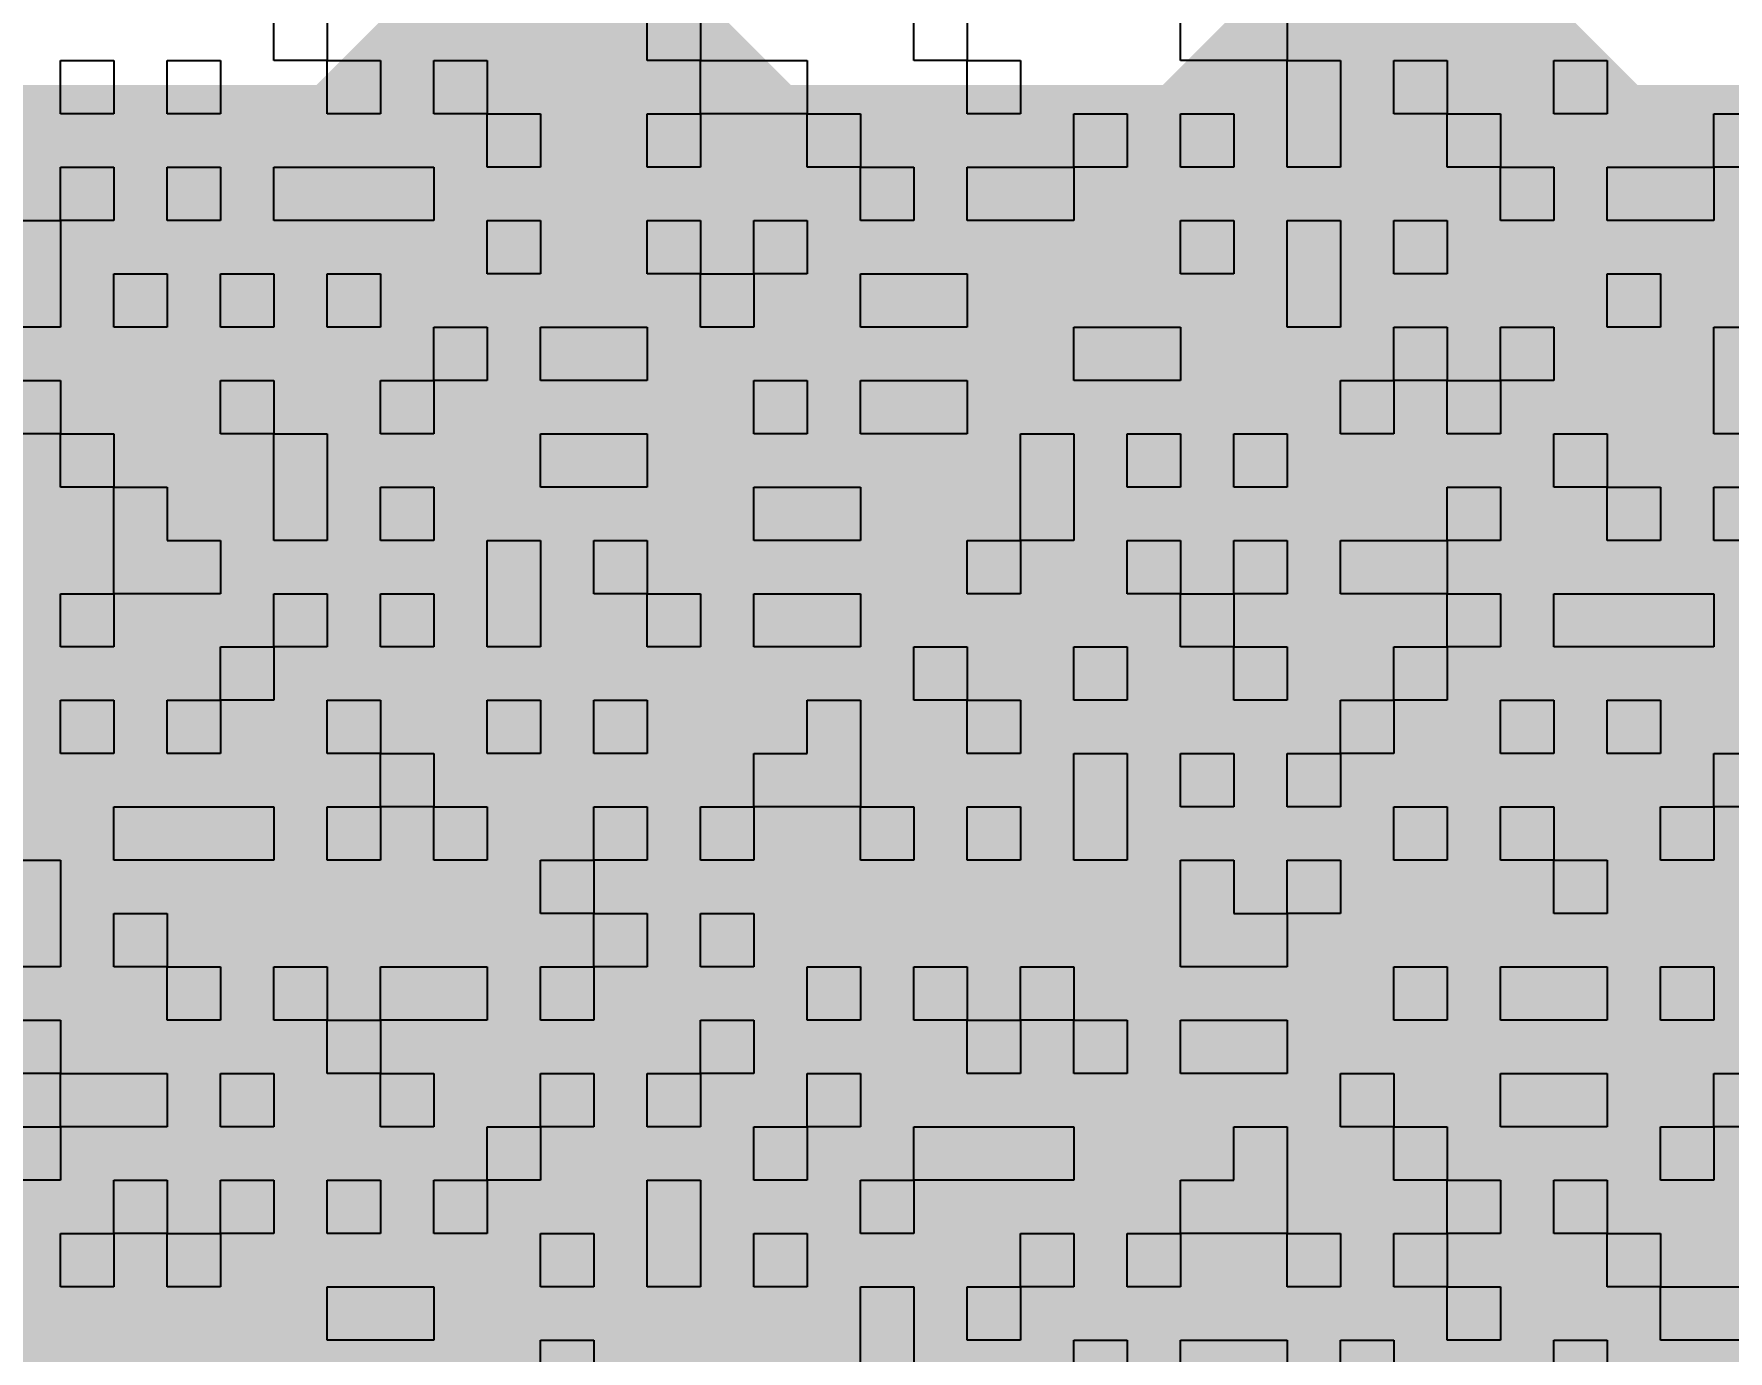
# Model space of a CAD drawing. Header units: millimetres. Extents: x 3.07 to 5.81, y 1.29 to 3.84.
# Drawn here: x 4.8334 to 4.89, y 2.9394 to 2.9834 of the extents above; entities that cross this region are included whole.
import ezdxf

# ---------------------------------------------------------------- set-up
doc = ezdxf.new("R2010")
doc.units = ezdxf.units.MM
doc.header["$MEASUREMENT"] = 0
for name, color, linetype in [('BottomLayer', 5, 'Continuous'), ('BottomOverlay', 54, 'Continuous'), ('TopLayer', 1, 'Continuous'), ('TopOverlay', 2, 'Continuous'), ('TopPaste', 8, 'Continuous'), ('TopSolder', 216, 'Continuous')]:
    doc.layers.add(name, color=color, linetype=linetype)

# ---------------------------------------------------------------- blocks, each defined once
blk = doc.blocks.new('ESP32_WROOM_32__16MB__16')
at = {"layer": 'TopLayer'}
blk.add_hatch(color=1, dxfattribs=at).paths.add_polyline_path([(-0.374016, -0.187598), (-0.295276, -0.187598), (-0.295276, -0.223031), (-0.374016, -0.223031)])
at = {"layer": 'TopPaste'}
blk.add_hatch(color=8, dxfattribs=at).paths.add_polyline_path([(-0.374016, -0.187598), (-0.295276, -0.187598), (-0.295276, -0.223031), (-0.374016, -0.223031)])
at = {"layer": 'TopSolder'}
blk.add_hatch(color=216, dxfattribs=at).paths.add_polyline_path([(-0.378016, -0.183598), (-0.291276, -0.183598), (-0.291276, -0.227031), (-0.378016, -0.227031)])

msp = doc.modelspace()

# ---------------------------------------------------------------- hatches: boundary and pattern name
at = {"layer": 'BottomLayer'}
for points in [[(4.732828, 2.86041), (4.727172, 2.866066), (5.059934, 3.198828), (5.06559, 3.193172)], [(4.732828, 2.803841), (4.727172, 2.809498), (5.116502, 3.198828), (5.122159, 3.193172)], [(4.732828, 2.832125), (4.727172, 2.837782), (5.088218, 3.198828), (5.093875, 3.193172)], [(4.732828, 2.775557), (4.727172, 2.781214), (5.144786, 3.198828), (5.150443, 3.193172)], [(4.727172, 3.1302), (4.732828, 3.135857), (5.174669, 2.694016), (5.169012, 2.688359)], [(4.727172, 3.101915), (4.732828, 3.107572), (5.146591, 2.69381), (5.140934, 2.688153)], [(4.727172, 3.073631), (4.732828, 3.079288), (5.132934, 2.679183), (5.127277, 2.673526)], [(4.727172, 3.045347), (4.732828, 3.051004), (5.142004, 2.641828), (5.136347, 2.636172)]]:
    msp.add_hatch(color=5, dxfattribs=at).paths.add_polyline_path(points)

# ---------------------------------------------------------------- linework, layer by layer
at = {"layer": 'BottomOverlay'}
for p, q in [((4.841406, 2.982539), (4.841406, 2.98432)), ((4.843187, 2.98432), (4.843187, 2.982539)), ((4.853878, 2.982539), (4.853878, 2.98432)), ((4.855659, 2.98432), (4.855659, 2.982539)), ((4.862786, 2.982539), (4.862786, 2.98432)), ((4.864568, 2.98432), (4.864568, 2.982539)), ((4.871695, 2.982539), (4.871695, 2.98432)), ((4.875259, 2.98432), (4.875259, 2.982539)), ((4.834279, 2.980757), (4.834279, 2.982539)), ((4.834279, 2.982539), (4.83606, 2.982539)), ((4.83606, 2.982539), (4.83606, 2.980757)), ((4.837842, 2.980757), (4.837842, 2.982539)), ((4.837842, 2.982539), (4.839624, 2.982539)), ((4.839624, 2.982539), (4.839624, 2.980757)), ((4.843187, 2.982539), (4.841406, 2.982539)), ((4.843187, 2.980757), (4.843187, 2.982539)), ((4.843187, 2.982539), (4.844969, 2.982539)), ((4.844969, 2.982539), (4.844969, 2.980757)), ((4.846751, 2.980757), (4.846751, 2.982539)), ((4.846751, 2.982539), (4.848533, 2.982539)), ((4.848533, 2.982539), (4.848533, 2.980757)), ((4.855659, 2.982539), (4.853878, 2.982539)), ((4.855659, 2.980757), (4.855659, 2.982539)), ((4.855659, 2.982539), (4.859223, 2.982539)), ((4.859223, 2.982539), (4.859223, 2.980757)), ((4.864568, 2.982539), (4.862786, 2.982539)), ((4.864568, 2.980757), (4.864568, 2.982539)), ((4.864568, 2.982539), (4.86635, 2.982539)), ((4.86635, 2.982539), (4.86635, 2.980757)), ((4.875259, 2.982539), (4.871695, 2.982539)), ((4.875259, 2.980757), (4.875259, 2.982539)), ((4.875259, 2.982539), (4.87704, 2.982539)), ((4.87704, 2.982539), (4.87704, 2.980757)), ((4.878822, 2.980757), (4.878822, 2.982539)), ((4.878822, 2.982539), (4.880604, 2.982539)), ((4.880604, 2.982539), (4.880604, 2.980757)), ((4.884167, 2.980757), (4.884167, 2.982539)), ((4.884167, 2.982539), (4.885949, 2.982539)), ((4.885949, 2.982539), (4.885949, 2.980757)), ((4.83606, 2.980757), (4.834279, 2.980757)), ((4.839624, 2.980757), (4.837842, 2.980757)), ((4.844969, 2.980757), (4.843187, 2.980757)), ((4.848533, 2.980757), (4.846751, 2.980757)), ((4.848533, 2.978975), (4.848533, 2.980757)), ((4.848533, 2.980757), (4.850314, 2.980757)), ((4.850314, 2.980757), (4.850314, 2.978975)), ((4.853878, 2.978975), (4.853878, 2.980757)), ((4.853878, 2.980757), (4.855659, 2.980757)), ((4.859223, 2.980757), (4.855659, 2.980757)), ((4.855659, 2.980757), (4.855659, 2.978975)), ((4.859223, 2.978975), (4.859223, 2.980757)), ((4.859223, 2.980757), (4.861005, 2.980757)), ((4.861005, 2.980757), (4.861005, 2.978975)), ((4.86635, 2.980757), (4.864568, 2.980757)), ((4.868132, 2.978975), (4.868132, 2.980757)), ((4.868132, 2.980757), (4.869913, 2.980757)), ((4.869913, 2.980757), (4.869913, 2.978975)), ((4.871695, 2.978975), (4.871695, 2.980757)), ((4.871695, 2.980757), (4.873477, 2.980757)), ((4.873477, 2.980757), (4.873477, 2.978975)), ((4.875259, 2.978975), (4.875259, 2.980757)), ((4.87704, 2.980757), (4.87704, 2.978975)), ((4.880604, 2.980757), (4.878822, 2.980757)), ((4.880604, 2.978975), (4.880604, 2.980757)), ((4.880604, 2.980757), (4.882385, 2.980757)), ((4.882385, 2.980757), (4.882385, 2.978975)), ((4.885949, 2.980757), (4.884167, 2.980757)), ((4.889512, 2.978975), (4.889512, 2.980757)), ((4.889512, 2.980757), (4.891294, 2.980757)), ((4.834279, 2.977193), (4.834279, 2.978975)), ((4.834279, 2.978975), (4.83606, 2.978975)), ((4.83606, 2.978975), (4.83606, 2.977193)), ((4.837842, 2.977193), (4.837842, 2.978975)), ((4.837842, 2.978975), (4.839624, 2.978975)), ((4.839624, 2.978975), (4.839624, 2.977193)), ((4.841406, 2.977193), (4.841406, 2.978975)), ((4.841406, 2.978975), (4.846751, 2.978975)), ((4.846751, 2.978975), (4.846751, 2.977193)), ((4.850314, 2.978975), (4.848533, 2.978975)), ((4.855659, 2.978975), (4.853878, 2.978975)), ((4.861005, 2.978975), (4.859223, 2.978975)), ((4.861005, 2.977193), (4.861005, 2.978975)), ((4.861005, 2.978975), (4.862786, 2.978975)), ((4.862786, 2.978975), (4.862786, 2.977193)), ((4.864568, 2.977193), (4.864568, 2.978975)), ((4.864568, 2.978975), (4.868132, 2.978975)), ((4.869913, 2.978975), (4.868132, 2.978975)), ((4.868132, 2.978975), (4.868132, 2.977193)), ((4.873477, 2.978975), (4.871695, 2.978975)), ((4.87704, 2.978975), (4.875259, 2.978975)), ((4.882385, 2.978975), (4.880604, 2.978975)), ((4.882385, 2.977193), (4.882385, 2.978975)), ((4.882385, 2.978975), (4.884167, 2.978975)), ((4.884167, 2.978975), (4.884167, 2.977193)), ((4.885949, 2.977193), (4.885949, 2.978975)), ((4.885949, 2.978975), (4.889512, 2.978975)), ((4.891294, 2.978975), (4.889512, 2.978975)), ((4.889512, 2.978975), (4.889512, 2.977193)), ((4.832497, 2.977193), (4.834279, 2.977193)), ((4.83606, 2.977193), (4.834279, 2.977193)), ((4.834279, 2.977193), (4.834279, 2.975412)), ((4.839624, 2.977193), (4.837842, 2.977193)), ((4.846751, 2.977193), (4.841406, 2.977193)), ((4.848533, 2.975412), (4.848533, 2.977193)), ((4.848533, 2.977193), (4.850314, 2.977193)), ((4.850314, 2.977193), (4.850314, 2.975412)), ((4.853878, 2.975412), (4.853878, 2.977193)), ((4.853878, 2.977193), (4.855659, 2.977193)), ((4.855659, 2.977193), (4.855659, 2.975412)), ((4.857441, 2.975412), (4.857441, 2.977193)), ((4.857441, 2.977193), (4.859223, 2.977193)), ((4.859223, 2.977193), (4.859223, 2.975412)), ((4.862786, 2.977193), (4.861005, 2.977193)), ((4.868132, 2.977193), (4.864568, 2.977193)), ((4.871695, 2.975412), (4.871695, 2.977193)), ((4.871695, 2.977193), (4.873477, 2.977193)), ((4.873477, 2.977193), (4.873477, 2.975412)), ((4.875259, 2.975412), (4.875259, 2.977193)), ((4.875259, 2.977193), (4.87704, 2.977193)), ((4.87704, 2.977193), (4.87704, 2.975412)), ((4.878822, 2.975412), (4.878822, 2.977193)), ((4.878822, 2.977193), (4.880604, 2.977193)), ((4.880604, 2.977193), (4.880604, 2.975412)), ((4.884167, 2.977193), (4.882385, 2.977193)), ((4.889512, 2.977193), (4.885949, 2.977193)), ((4.834279, 2.975412), (4.834279, 2.97363)), ((4.83606, 2.97363), (4.83606, 2.975412)), ((4.83606, 2.975412), (4.837842, 2.975412)), ((4.837842, 2.975412), (4.837842, 2.97363)), ((4.839624, 2.97363), (4.839624, 2.975412)), ((4.839624, 2.975412), (4.841406, 2.975412)), ((4.841406, 2.975412), (4.841406, 2.97363)), ((4.843187, 2.97363), (4.843187, 2.975412)), ((4.843187, 2.975412), (4.844969, 2.975412)), ((4.844969, 2.975412), (4.844969, 2.97363)), ((4.850314, 2.975412), (4.848533, 2.975412)), ((4.855659, 2.975412), (4.853878, 2.975412)), ((4.855659, 2.97363), (4.855659, 2.975412)), ((4.855659, 2.975412), (4.857441, 2.975412)), ((4.859223, 2.975412), (4.857441, 2.975412)), ((4.857441, 2.975412), (4.857441, 2.97363)), ((4.861005, 2.97363), (4.861005, 2.975412)), ((4.861005, 2.975412), (4.864568, 2.975412)), ((4.864568, 2.975412), (4.864568, 2.97363)), ((4.873477, 2.975412), (4.871695, 2.975412)), ((4.875259, 2.97363), (4.875259, 2.975412)), ((4.87704, 2.975412), (4.87704, 2.97363)), ((4.880604, 2.975412), (4.878822, 2.975412)), ((4.885949, 2.97363), (4.885949, 2.975412)), ((4.885949, 2.975412), (4.887731, 2.975412)), ((4.887731, 2.975412), (4.887731, 2.97363)), ((4.834279, 2.97363), (4.832497, 2.97363)), ((4.837842, 2.97363), (4.83606, 2.97363)), ((4.841406, 2.97363), (4.839624, 2.97363)), ((4.844969, 2.97363), (4.843187, 2.97363)), ((4.846751, 2.971848), (4.846751, 2.97363)), ((4.846751, 2.97363), (4.848533, 2.97363)), ((4.848533, 2.97363), (4.848533, 2.971848)), ((4.850314, 2.971848), (4.850314, 2.97363)), ((4.850314, 2.97363), (4.853878, 2.97363)), ((4.853878, 2.97363), (4.853878, 2.971848)), ((4.857441, 2.97363), (4.855659, 2.97363)), ((4.864568, 2.97363), (4.861005, 2.97363)), ((4.868132, 2.971848), (4.868132, 2.97363)), ((4.868132, 2.97363), (4.871695, 2.97363)), ((4.871695, 2.97363), (4.871695, 2.971848)), ((4.87704, 2.97363), (4.875259, 2.97363)), ((4.878822, 2.971848), (4.878822, 2.97363)), ((4.878822, 2.97363), (4.880604, 2.97363)), ((4.880604, 2.97363), (4.880604, 2.971848)), ((4.882385, 2.971848), (4.882385, 2.97363)), ((4.882385, 2.97363), (4.884167, 2.97363)), ((4.884167, 2.97363), (4.884167, 2.971848)), ((4.887731, 2.97363), (4.885949, 2.97363)), ((4.889512, 2.971848), (4.889512, 2.97363)), ((4.889512, 2.97363), (4.891294, 2.97363)), ((4.832497, 2.971848), (4.834279, 2.971848)), ((4.834279, 2.971848), (4.834279, 2.970067)), ((4.839624, 2.970067), (4.839624, 2.971848)), ((4.839624, 2.971848), (4.841406, 2.971848)), ((4.841406, 2.971848), (4.841406, 2.970067)), ((4.844969, 2.970067), (4.844969, 2.971848)), ((4.844969, 2.971848), (4.846751, 2.971848)), ((4.848533, 2.971848), (4.846751, 2.971848)), ((4.846751, 2.971848), (4.846751, 2.970067)), ((4.853878, 2.971848), (4.850314, 2.971848)), ((4.857441, 2.970067), (4.857441, 2.971848)), ((4.857441, 2.971848), (4.859223, 2.971848)), ((4.859223, 2.971848), (4.859223, 2.970067)), ((4.861005, 2.970067), (4.861005, 2.971848)), ((4.861005, 2.971848), (4.864568, 2.971848)), ((4.864568, 2.971848), (4.864568, 2.970067)), ((4.871695, 2.971848), (4.868132, 2.971848)), ((4.87704, 2.970067), (4.87704, 2.971848)), ((4.87704, 2.971848), (4.878822, 2.971848)), ((4.880604, 2.971848), (4.878822, 2.971848)), ((4.878822, 2.971848), (4.878822, 2.970067)), ((4.880604, 2.970067), (4.880604, 2.971848)), ((4.880604, 2.971848), (4.882385, 2.971848)), ((4.884167, 2.971848), (4.882385, 2.971848)), ((4.882385, 2.971848), (4.882385, 2.970067)), ((4.889512, 2.970067), (4.889512, 2.971848)), ((4.834279, 2.970067), (4.832497, 2.970067)), ((4.834279, 2.968285), (4.834279, 2.970067)), ((4.834279, 2.970067), (4.83606, 2.970067)), ((4.83606, 2.970067), (4.83606, 2.968285)), ((4.841406, 2.970067), (4.839624, 2.970067)), ((4.841406, 2.968285), (4.841406, 2.970067)), ((4.841406, 2.970067), (4.843187, 2.970067)), ((4.843187, 2.970067), (4.843187, 2.968285)), ((4.846751, 2.970067), (4.844969, 2.970067)), ((4.850314, 2.968285), (4.850314, 2.970067)), ((4.850314, 2.970067), (4.853878, 2.970067)), ((4.853878, 2.970067), (4.853878, 2.968285)), ((4.859223, 2.970067), (4.857441, 2.970067)), ((4.864568, 2.970067), (4.861005, 2.970067)), ((4.86635, 2.968285), (4.86635, 2.970067)), ((4.86635, 2.970067), (4.868132, 2.970067)), ((4.868132, 2.970067), (4.868132, 2.968285)), ((4.869913, 2.968285), (4.869913, 2.970067)), ((4.869913, 2.970067), (4.871695, 2.970067)), ((4.871695, 2.970067), (4.871695, 2.968285)), ((4.873477, 2.968285), (4.873477, 2.970067)), ((4.873477, 2.970067), (4.875259, 2.970067)), ((4.875259, 2.970067), (4.875259, 2.968285)), ((4.878822, 2.970067), (4.87704, 2.970067)), ((4.882385, 2.970067), (4.880604, 2.970067)), ((4.884167, 2.968285), (4.884167, 2.970067)), ((4.884167, 2.970067), (4.885949, 2.970067)), ((4.885949, 2.970067), (4.885949, 2.968285)), ((4.891294, 2.970067), (4.889512, 2.970067)), ((4.83606, 2.968285), (4.834279, 2.968285)), ((4.83606, 2.966503), (4.83606, 2.968285)), ((4.83606, 2.968285), (4.837842, 2.968285)), ((4.837842, 2.968285), (4.837842, 2.966503)), ((4.841406, 2.966503), (4.841406, 2.968285)), ((4.843187, 2.968285), (4.843187, 2.966503)), ((4.844969, 2.966503), (4.844969, 2.968285)), ((4.844969, 2.968285), (4.846751, 2.968285)), ((4.846751, 2.968285), (4.846751, 2.966503)), ((4.853878, 2.968285), (4.850314, 2.968285)), ((4.857441, 2.966503), (4.857441, 2.968285)), ((4.857441, 2.968285), (4.861005, 2.968285)), ((4.861005, 2.968285), (4.861005, 2.966503)), ((4.86635, 2.966503), (4.86635, 2.968285)), ((4.868132, 2.968285), (4.868132, 2.966503)), ((4.871695, 2.968285), (4.869913, 2.968285)), ((4.875259, 2.968285), (4.873477, 2.968285)), ((4.880604, 2.966503), (4.880604, 2.968285)), ((4.880604, 2.968285), (4.882385, 2.968285)), ((4.882385, 2.968285), (4.882385, 2.966503)), ((4.885949, 2.968285), (4.884167, 2.968285)), ((4.885949, 2.966503), (4.885949, 2.968285)), ((4.885949, 2.968285), (4.887731, 2.968285)), ((4.887731, 2.968285), (4.887731, 2.966503)), ((4.889512, 2.966503), (4.889512, 2.968285)), ((4.889512, 2.968285), (4.891294, 2.968285)), ((4.83606, 2.964721), (4.83606, 2.966503)), ((4.837842, 2.966503), (4.839624, 2.966503)), ((4.839624, 2.966503), (4.839624, 2.964721)), ((4.843187, 2.966503), (4.841406, 2.966503)), ((4.846751, 2.966503), (4.844969, 2.966503)), ((4.848533, 2.964721), (4.848533, 2.966503)), ((4.848533, 2.966503), (4.850314, 2.966503)), ((4.850314, 2.966503), (4.850314, 2.964721)), ((4.852096, 2.964721), (4.852096, 2.966503)), ((4.852096, 2.966503), (4.853878, 2.966503)), ((4.853878, 2.966503), (4.853878, 2.964721)), ((4.861005, 2.966503), (4.857441, 2.966503)), ((4.864568, 2.964721), (4.864568, 2.966503)), ((4.864568, 2.966503), (4.86635, 2.966503)), ((4.868132, 2.966503), (4.86635, 2.966503)), ((4.86635, 2.966503), (4.86635, 2.964721)), ((4.869913, 2.964721), (4.869913, 2.966503)), ((4.869913, 2.966503), (4.871695, 2.966503)), ((4.871695, 2.966503), (4.871695, 2.964721)), ((4.873477, 2.964721), (4.873477, 2.966503)), ((4.873477, 2.966503), (4.875259, 2.966503)), ((4.875259, 2.966503), (4.875259, 2.964721)), ((4.87704, 2.964721), (4.87704, 2.966503)), ((4.87704, 2.966503), (4.880604, 2.966503)), ((4.882385, 2.966503), (4.880604, 2.966503)), ((4.880604, 2.966503), (4.880604, 2.964721)), ((4.887731, 2.966503), (4.885949, 2.966503)), ((4.891294, 2.966503), (4.889512, 2.966503)), ((4.834279, 2.96294), (4.834279, 2.964721)), ((4.834279, 2.964721), (4.83606, 2.964721)), ((4.839624, 2.964721), (4.83606, 2.964721)), ((4.83606, 2.964721), (4.83606, 2.96294)), ((4.841406, 2.96294), (4.841406, 2.964721)), ((4.841406, 2.964721), (4.843187, 2.964721)), ((4.843187, 2.964721), (4.843187, 2.96294)), ((4.844969, 2.96294), (4.844969, 2.964721)), ((4.844969, 2.964721), (4.846751, 2.964721)), ((4.846751, 2.964721), (4.846751, 2.96294)), ((4.848533, 2.96294), (4.848533, 2.964721)), ((4.850314, 2.964721), (4.850314, 2.96294)), ((4.853878, 2.964721), (4.852096, 2.964721)), ((4.853878, 2.96294), (4.853878, 2.964721)), ((4.853878, 2.964721), (4.855659, 2.964721)), ((4.855659, 2.964721), (4.855659, 2.96294)), ((4.857441, 2.96294), (4.857441, 2.964721)), ((4.857441, 2.964721), (4.861005, 2.964721)), ((4.861005, 2.964721), (4.861005, 2.96294)), ((4.86635, 2.964721), (4.864568, 2.964721)), ((4.871695, 2.964721), (4.869913, 2.964721)), ((4.871695, 2.96294), (4.871695, 2.964721)), ((4.871695, 2.964721), (4.873477, 2.964721)), ((4.875259, 2.964721), (4.873477, 2.964721)), ((4.873477, 2.964721), (4.873477, 2.96294)), ((4.880604, 2.964721), (4.87704, 2.964721)), ((4.880604, 2.96294), (4.880604, 2.964721)), ((4.880604, 2.964721), (4.882385, 2.964721)), ((4.882385, 2.964721), (4.882385, 2.96294)), ((4.884167, 2.96294), (4.884167, 2.964721)), ((4.884167, 2.964721), (4.889512, 2.964721)), ((4.889512, 2.964721), (4.889512, 2.96294)), ((4.83606, 2.96294), (4.834279, 2.96294)), ((4.839624, 2.961158), (4.839624, 2.96294)), ((4.839624, 2.96294), (4.841406, 2.96294)), ((4.843187, 2.96294), (4.841406, 2.96294)), ((4.841406, 2.96294), (4.841406, 2.961158)), ((4.846751, 2.96294), (4.844969, 2.96294)), ((4.850314, 2.96294), (4.848533, 2.96294)), ((4.855659, 2.96294), (4.853878, 2.96294)), ((4.861005, 2.96294), (4.857441, 2.96294)), ((4.862786, 2.961158), (4.862786, 2.96294)), ((4.862786, 2.96294), (4.864568, 2.96294)), ((4.864568, 2.96294), (4.864568, 2.961158)), ((4.868132, 2.961158), (4.868132, 2.96294)), ((4.868132, 2.96294), (4.869913, 2.96294)), ((4.869913, 2.96294), (4.869913, 2.961158)), ((4.873477, 2.96294), (4.871695, 2.96294)), ((4.873477, 2.961158), (4.873477, 2.96294)), ((4.873477, 2.96294), (4.875259, 2.96294)), ((4.875259, 2.96294), (4.875259, 2.961158)), ((4.878822, 2.961158), (4.878822, 2.96294)), ((4.878822, 2.96294), (4.880604, 2.96294)), ((4.882385, 2.96294), (4.880604, 2.96294)), ((4.880604, 2.96294), (4.880604, 2.961158)), ((4.889512, 2.96294), (4.884167, 2.96294)), ((4.834279, 2.959376), (4.834279, 2.961158)), ((4.834279, 2.961158), (4.83606, 2.961158)), ((4.83606, 2.961158), (4.83606, 2.959376)), ((4.837842, 2.959376), (4.837842, 2.961158)), ((4.837842, 2.961158), (4.839624, 2.961158)), ((4.841406, 2.961158), (4.839624, 2.961158)), ((4.839624, 2.961158), (4.839624, 2.959376)), ((4.843187, 2.959376), (4.843187, 2.961158)), ((4.843187, 2.961158), (4.844969, 2.961158)), ((4.844969, 2.961158), (4.844969, 2.959376)), ((4.848533, 2.959376), (4.848533, 2.961158)), ((4.848533, 2.961158), (4.850314, 2.961158)), ((4.850314, 2.961158), (4.850314, 2.959376)), ((4.852096, 2.959376), (4.852096, 2.961158)), ((4.852096, 2.961158), (4.853878, 2.961158)), ((4.853878, 2.961158), (4.853878, 2.959376)), ((4.859223, 2.959376), (4.859223, 2.961158)), ((4.859223, 2.961158), (4.861005, 2.961158)), ((4.861005, 2.961158), (4.861005, 2.959376)), ((4.864568, 2.961158), (4.862786, 2.961158)), ((4.864568, 2.959376), (4.864568, 2.961158)), ((4.864568, 2.961158), (4.86635, 2.961158)), ((4.86635, 2.961158), (4.86635, 2.959376)), ((4.869913, 2.961158), (4.868132, 2.961158)), ((4.875259, 2.961158), (4.873477, 2.961158)), ((4.87704, 2.959376), (4.87704, 2.961158)), ((4.87704, 2.961158), (4.878822, 2.961158)), ((4.880604, 2.961158), (4.878822, 2.961158)), ((4.878822, 2.961158), (4.878822, 2.959376)), ((4.882385, 2.959376), (4.882385, 2.961158)), ((4.882385, 2.961158), (4.884167, 2.961158)), ((4.884167, 2.961158), (4.884167, 2.959376)), ((4.885949, 2.959376), (4.885949, 2.961158)), ((4.885949, 2.961158), (4.887731, 2.961158)), ((4.887731, 2.961158), (4.887731, 2.959376)), ((4.83606, 2.959376), (4.834279, 2.959376)), ((4.839624, 2.959376), (4.837842, 2.959376)), ((4.844969, 2.959376), (4.843187, 2.959376)), ((4.844969, 2.957594), (4.844969, 2.959376)), ((4.844969, 2.959376), (4.846751, 2.959376)), ((4.846751, 2.959376), (4.846751, 2.957594)), ((4.850314, 2.959376), (4.848533, 2.959376)), ((4.853878, 2.959376), (4.852096, 2.959376)), ((4.857441, 2.957594), (4.857441, 2.959376)), ((4.857441, 2.959376), (4.859223, 2.959376)), ((4.861005, 2.959376), (4.861005, 2.957594)), ((4.86635, 2.959376), (4.864568, 2.959376)), ((4.868132, 2.957594), (4.868132, 2.959376)), ((4.868132, 2.959376), (4.869913, 2.959376)), ((4.869913, 2.959376), (4.869913, 2.957594)), ((4.871695, 2.957594), (4.871695, 2.959376)), ((4.871695, 2.959376), (4.873477, 2.959376)), ((4.873477, 2.959376), (4.873477, 2.957594)), ((4.875259, 2.957594), (4.875259, 2.959376)), ((4.875259, 2.959376), (4.87704, 2.959376)), ((4.878822, 2.959376), (4.87704, 2.959376)), ((4.87704, 2.959376), (4.87704, 2.957594)), ((4.884167, 2.959376), (4.882385, 2.959376)), ((4.887731, 2.959376), (4.885949, 2.959376)), ((4.889512, 2.957594), (4.889512, 2.959376)), ((4.889512, 2.959376), (4.891294, 2.959376)), ((4.83606, 2.955813), (4.83606, 2.957594)), ((4.83606, 2.957594), (4.841406, 2.957594)), ((4.841406, 2.957594), (4.841406, 2.955813)), ((4.843187, 2.955813), (4.843187, 2.957594)), ((4.843187, 2.957594), (4.844969, 2.957594)), ((4.846751, 2.957594), (4.844969, 2.957594)), ((4.844969, 2.957594), (4.844969, 2.955813)), ((4.846751, 2.955813), (4.846751, 2.957594)), ((4.846751, 2.957594), (4.848533, 2.957594)), ((4.848533, 2.957594), (4.848533, 2.955813)), ((4.852096, 2.955813), (4.852096, 2.957594)), ((4.852096, 2.957594), (4.853878, 2.957594)), ((4.853878, 2.957594), (4.853878, 2.955813)), ((4.855659, 2.955813), (4.855659, 2.957594)), ((4.855659, 2.957594), (4.857441, 2.957594)), ((4.861005, 2.957594), (4.857441, 2.957594)), ((4.857441, 2.957594), (4.857441, 2.955813)), ((4.861005, 2.955813), (4.861005, 2.957594)), ((4.861005, 2.957594), (4.862786, 2.957594)), ((4.862786, 2.957594), (4.862786, 2.955813)), ((4.864568, 2.955813), (4.864568, 2.957594)), ((4.864568, 2.957594), (4.86635, 2.957594)), ((4.86635, 2.957594), (4.86635, 2.955813)), ((4.868132, 2.955813), (4.868132, 2.957594)), ((4.869913, 2.957594), (4.869913, 2.955813)), ((4.873477, 2.957594), (4.871695, 2.957594)), ((4.87704, 2.957594), (4.875259, 2.957594)), ((4.878822, 2.955813), (4.878822, 2.957594)), ((4.878822, 2.957594), (4.880604, 2.957594)), ((4.880604, 2.957594), (4.880604, 2.955813)), ((4.882385, 2.955813), (4.882385, 2.957594)), ((4.882385, 2.957594), (4.884167, 2.957594)), ((4.884167, 2.957594), (4.884167, 2.955813)), ((4.887731, 2.955813), (4.887731, 2.957594)), ((4.887731, 2.957594), (4.889512, 2.957594)), ((4.891294, 2.957594), (4.889512, 2.957594)), ((4.889512, 2.957594), (4.889512, 2.955813)), ((4.832497, 2.955813), (4.834279, 2.955813)), ((4.834279, 2.955813), (4.834279, 2.954031)), ((4.841406, 2.955813), (4.83606, 2.955813)), ((4.844969, 2.955813), (4.843187, 2.955813)), ((4.848533, 2.955813), (4.846751, 2.955813)), ((4.850314, 2.954031), (4.850314, 2.955813)), ((4.850314, 2.955813), (4.852096, 2.955813)), ((4.853878, 2.955813), (4.852096, 2.955813)), ((4.852096, 2.955813), (4.852096, 2.954031)), ((4.857441, 2.955813), (4.855659, 2.955813)), ((4.862786, 2.955813), (4.861005, 2.955813)), ((4.86635, 2.955813), (4.864568, 2.955813)), ((4.869913, 2.955813), (4.868132, 2.955813)), ((4.871695, 2.954031), (4.871695, 2.955813)), ((4.871695, 2.955813), (4.873477, 2.955813)), ((4.873477, 2.955813), (4.873477, 2.954031)), ((4.875259, 2.954031), (4.875259, 2.955813)), ((4.875259, 2.955813), (4.87704, 2.955813)), ((4.87704, 2.955813), (4.87704, 2.954031)), ((4.880604, 2.955813), (4.878822, 2.955813)), ((4.884167, 2.955813), (4.882385, 2.955813)), ((4.884167, 2.954031), (4.884167, 2.955813)), ((4.884167, 2.955813), (4.885949, 2.955813)), ((4.885949, 2.955813), (4.885949, 2.954031)), ((4.889512, 2.955813), (4.887731, 2.955813)), ((4.834279, 2.954031), (4.834279, 2.952249)), ((4.83606, 2.952249), (4.83606, 2.954031)), ((4.83606, 2.954031), (4.837842, 2.954031)), ((4.837842, 2.954031), (4.837842, 2.952249)), ((4.852096, 2.954031), (4.850314, 2.954031)), ((4.852096, 2.952249), (4.852096, 2.954031)), ((4.852096, 2.954031), (4.853878, 2.954031)), ((4.853878, 2.954031), (4.853878, 2.952249)), ((4.855659, 2.952249), (4.855659, 2.954031)), ((4.855659, 2.954031), (4.857441, 2.954031)), ((4.857441, 2.954031), (4.857441, 2.952249)), ((4.871695, 2.952249), (4.871695, 2.954031)), ((4.873477, 2.954031), (4.875259, 2.954031)), ((4.87704, 2.954031), (4.875259, 2.954031)), ((4.875259, 2.954031), (4.875259, 2.952249)), ((4.885949, 2.954031), (4.884167, 2.954031)), ((4.834279, 2.952249), (4.832497, 2.952249)), ((4.837842, 2.952249), (4.83606, 2.952249)), ((4.837842, 2.950467), (4.837842, 2.952249)), ((4.837842, 2.952249), (4.839624, 2.952249)), ((4.839624, 2.952249), (4.839624, 2.950467)), ((4.841406, 2.950467), (4.841406, 2.952249)), ((4.841406, 2.952249), (4.843187, 2.952249)), ((4.843187, 2.952249), (4.843187, 2.950467)), ((4.844969, 2.950467), (4.844969, 2.952249)), ((4.844969, 2.952249), (4.848533, 2.952249)), ((4.848533, 2.952249), (4.848533, 2.950467)), ((4.850314, 2.950467), (4.850314, 2.952249)), ((4.850314, 2.952249), (4.852096, 2.952249)), ((4.853878, 2.952249), (4.852096, 2.952249)), ((4.852096, 2.952249), (4.852096, 2.950467)), ((4.857441, 2.952249), (4.855659, 2.952249)), ((4.859223, 2.950467), (4.859223, 2.952249)), ((4.859223, 2.952249), (4.861005, 2.952249)), ((4.861005, 2.952249), (4.861005, 2.950467)), ((4.862786, 2.950467), (4.862786, 2.952249)), ((4.862786, 2.952249), (4.864568, 2.952249)), ((4.864568, 2.952249), (4.864568, 2.950467)), ((4.86635, 2.950467), (4.86635, 2.952249)), ((4.86635, 2.952249), (4.868132, 2.952249)), ((4.868132, 2.952249), (4.868132, 2.950467)), ((4.875259, 2.952249), (4.871695, 2.952249)), ((4.878822, 2.950467), (4.878822, 2.952249)), ((4.878822, 2.952249), (4.880604, 2.952249)), ((4.880604, 2.952249), (4.880604, 2.950467)), ((4.882385, 2.950467), (4.882385, 2.952249)), ((4.882385, 2.952249), (4.885949, 2.952249)), ((4.885949, 2.952249), (4.885949, 2.950467)), ((4.887731, 2.950467), (4.887731, 2.952249)), ((4.887731, 2.952249), (4.889512, 2.952249)), ((4.889512, 2.952249), (4.889512, 2.950467)), ((4.832497, 2.950467), (4.834279, 2.950467)), ((4.834279, 2.950467), (4.834279, 2.948686)), ((4.839624, 2.950467), (4.837842, 2.950467)), ((4.843187, 2.950467), (4.841406, 2.950467)), ((4.843187, 2.948686), (4.843187, 2.950467)), ((4.843187, 2.950467), (4.844969, 2.950467)), ((4.848533, 2.950467), (4.844969, 2.950467)), ((4.844969, 2.950467), (4.844969, 2.948686)), ((4.852096, 2.950467), (4.850314, 2.950467)), ((4.855659, 2.948686), (4.855659, 2.950467)), ((4.855659, 2.950467), (4.857441, 2.950467)), ((4.857441, 2.950467), (4.857441, 2.948686)), ((4.861005, 2.950467), (4.859223, 2.950467)), ((4.864568, 2.950467), (4.862786, 2.950467)), ((4.864568, 2.948686), (4.864568, 2.950467)), ((4.864568, 2.950467), (4.86635, 2.950467)), ((4.868132, 2.950467), (4.86635, 2.950467)), ((4.86635, 2.950467), (4.86635, 2.948686)), ((4.868132, 2.948686), (4.868132, 2.950467)), ((4.868132, 2.950467), (4.869913, 2.950467)), ((4.869913, 2.950467), (4.869913, 2.948686)), ((4.871695, 2.948686), (4.871695, 2.950467)), ((4.871695, 2.950467), (4.875259, 2.950467)), ((4.875259, 2.950467), (4.875259, 2.948686)), ((4.880604, 2.950467), (4.878822, 2.950467)), ((4.885949, 2.950467), (4.882385, 2.950467)), ((4.889512, 2.950467), (4.887731, 2.950467)), ((4.834279, 2.948686), (4.832497, 2.948686)), ((4.834279, 2.946904), (4.834279, 2.948686)), ((4.834279, 2.948686), (4.837842, 2.948686)), ((4.837842, 2.948686), (4.837842, 2.946904)), ((4.839624, 2.946904), (4.839624, 2.948686)), ((4.839624, 2.948686), (4.841406, 2.948686)), ((4.841406, 2.948686), (4.841406, 2.946904)), ((4.844969, 2.948686), (4.843187, 2.948686)), ((4.844969, 2.946904), (4.844969, 2.948686)), ((4.844969, 2.948686), (4.846751, 2.948686)), ((4.846751, 2.948686), (4.846751, 2.946904)), ((4.850314, 2.946904), (4.850314, 2.948686)), ((4.850314, 2.948686), (4.852096, 2.948686)), ((4.852096, 2.948686), (4.852096, 2.946904)), ((4.853878, 2.946904), (4.853878, 2.948686)), ((4.853878, 2.948686), (4.855659, 2.948686)), ((4.857441, 2.948686), (4.855659, 2.948686)), ((4.855659, 2.948686), (4.855659, 2.946904)), ((4.859223, 2.946904), (4.859223, 2.948686)), ((4.859223, 2.948686), (4.861005, 2.948686)), ((4.861005, 2.948686), (4.861005, 2.946904)), ((4.86635, 2.948686), (4.864568, 2.948686)), ((4.869913, 2.948686), (4.868132, 2.948686)), ((4.875259, 2.948686), (4.871695, 2.948686)), ((4.87704, 2.946904), (4.87704, 2.948686)), ((4.87704, 2.948686), (4.878822, 2.948686)), ((4.878822, 2.948686), (4.878822, 2.946904)), ((4.882385, 2.946904), (4.882385, 2.948686)), ((4.882385, 2.948686), (4.885949, 2.948686)), ((4.885949, 2.948686), (4.885949, 2.946904)), ((4.889512, 2.946904), (4.889512, 2.948686)), ((4.889512, 2.948686), (4.891294, 2.948686)), ((4.832497, 2.946904), (4.834279, 2.946904)), ((4.837842, 2.946904), (4.834279, 2.946904)), ((4.834279, 2.946904), (4.834279, 2.945122)), ((4.841406, 2.946904), (4.839624, 2.946904)), ((4.846751, 2.946904), (4.844969, 2.946904)), ((4.848533, 2.945122), (4.848533, 2.946904)), ((4.848533, 2.946904), (4.850314, 2.946904)), ((4.852096, 2.946904), (4.850314, 2.946904)), ((4.850314, 2.946904), (4.850314, 2.945122)), ((4.855659, 2.946904), (4.853878, 2.946904)), ((4.857441, 2.945122), (4.857441, 2.946904)), ((4.857441, 2.946904), (4.859223, 2.946904)), ((4.861005, 2.946904), (4.859223, 2.946904)), ((4.859223, 2.946904), (4.859223, 2.945122)), ((4.862786, 2.945122), (4.862786, 2.946904)), ((4.862786, 2.946904), (4.868132, 2.946904)), ((4.868132, 2.946904), (4.868132, 2.945122)), ((4.873477, 2.945122), (4.873477, 2.946904)), ((4.873477, 2.946904), (4.875259, 2.946904)), ((4.875259, 2.946904), (4.875259, 2.945122)), ((4.878822, 2.946904), (4.87704, 2.946904)), ((4.878822, 2.945122), (4.878822, 2.946904)), ((4.878822, 2.946904), (4.880604, 2.946904)), ((4.880604, 2.946904), (4.880604, 2.945122)), ((4.885949, 2.946904), (4.882385, 2.946904)), ((4.887731, 2.945122), (4.887731, 2.946904)), ((4.887731, 2.946904), (4.889512, 2.946904)), ((4.891294, 2.946904), (4.889512, 2.946904)), ((4.889512, 2.946904), (4.889512, 2.945122)), ((4.834279, 2.945122), (4.832497, 2.945122)), ((4.83606, 2.943341), (4.83606, 2.945122)), ((4.83606, 2.945122), (4.837842, 2.945122)), ((4.837842, 2.945122), (4.837842, 2.943341)), ((4.839624, 2.943341), (4.839624, 2.945122)), ((4.839624, 2.945122), (4.841406, 2.945122)), ((4.841406, 2.945122), (4.841406, 2.943341)), ((4.843187, 2.943341), (4.843187, 2.945122)), ((4.843187, 2.945122), (4.844969, 2.945122)), ((4.844969, 2.945122), (4.844969, 2.943341)), ((4.846751, 2.943341), (4.846751, 2.945122)), ((4.846751, 2.945122), (4.848533, 2.945122)), ((4.850314, 2.945122), (4.848533, 2.945122)), ((4.848533, 2.945122), (4.848533, 2.943341)), ((4.853878, 2.943341), (4.853878, 2.945122)), ((4.853878, 2.945122), (4.855659, 2.945122)), ((4.855659, 2.945122), (4.855659, 2.943341)), ((4.859223, 2.945122), (4.857441, 2.945122)), ((4.861005, 2.943341), (4.861005, 2.945122)), ((4.861005, 2.945122), (4.862786, 2.945122)), ((4.868132, 2.945122), (4.862786, 2.945122)), ((4.862786, 2.945122), (4.862786, 2.943341)), ((4.871695, 2.943341), (4.871695, 2.945122)), ((4.871695, 2.945122), (4.873477, 2.945122)), ((4.875259, 2.945122), (4.875259, 2.943341)), ((4.880604, 2.945122), (4.878822, 2.945122)), ((4.880604, 2.943341), (4.880604, 2.945122)), ((4.880604, 2.945122), (4.882385, 2.945122)), ((4.882385, 2.945122), (4.882385, 2.943341)), ((4.884167, 2.943341), (4.884167, 2.945122)), ((4.884167, 2.945122), (4.885949, 2.945122)), ((4.885949, 2.945122), (4.885949, 2.943341)), ((4.889512, 2.945122), (4.887731, 2.945122)), ((4.834279, 2.941559), (4.834279, 2.943341)), ((4.834279, 2.943341), (4.83606, 2.943341)), ((4.837842, 2.943341), (4.83606, 2.943341)), ((4.83606, 2.943341), (4.83606, 2.941559)), ((4.837842, 2.941559), (4.837842, 2.943341)), ((4.837842, 2.943341), (4.839624, 2.943341)), ((4.841406, 2.943341), (4.839624, 2.943341)), ((4.839624, 2.943341), (4.839624, 2.941559)), ((4.844969, 2.943341), (4.843187, 2.943341)), ((4.848533, 2.943341), (4.846751, 2.943341)), ((4.850314, 2.941559), (4.850314, 2.943341)), ((4.850314, 2.943341), (4.852096, 2.943341)), ((4.852096, 2.943341), (4.852096, 2.941559)), ((4.853878, 2.941559), (4.853878, 2.943341)), ((4.855659, 2.943341), (4.855659, 2.941559)), ((4.857441, 2.941559), (4.857441, 2.943341)), ((4.857441, 2.943341), (4.859223, 2.943341)), ((4.859223, 2.943341), (4.859223, 2.941559)), ((4.862786, 2.943341), (4.861005, 2.943341)), ((4.86635, 2.941559), (4.86635, 2.943341)), ((4.86635, 2.943341), (4.868132, 2.943341)), ((4.868132, 2.943341), (4.868132, 2.941559)), ((4.869913, 2.941559), (4.869913, 2.943341)), ((4.869913, 2.943341), (4.871695, 2.943341)), ((4.875259, 2.943341), (4.871695, 2.943341)), ((4.871695, 2.943341), (4.871695, 2.941559)), ((4.875259, 2.941559), (4.875259, 2.943341)), ((4.875259, 2.943341), (4.87704, 2.943341)), ((4.87704, 2.943341), (4.87704, 2.941559)), ((4.878822, 2.941559), (4.878822, 2.943341)), ((4.878822, 2.943341), (4.880604, 2.943341)), ((4.882385, 2.943341), (4.880604, 2.943341)), ((4.880604, 2.943341), (4.880604, 2.941559)), ((4.885949, 2.943341), (4.884167, 2.943341)), ((4.885949, 2.941559), (4.885949, 2.943341)), ((4.885949, 2.943341), (4.887731, 2.943341)), ((4.887731, 2.943341), (4.887731, 2.941559)), ((4.83606, 2.941559), (4.834279, 2.941559)), ((4.839624, 2.941559), (4.837842, 2.941559)), ((4.843187, 2.939777), (4.843187, 2.941559)), ((4.843187, 2.941559), (4.846751, 2.941559)), ((4.846751, 2.941559), (4.846751, 2.939777)), ((4.852096, 2.941559), (4.850314, 2.941559)), ((4.855659, 2.941559), (4.853878, 2.941559)), ((4.859223, 2.941559), (4.857441, 2.941559)), ((4.861005, 2.939777), (4.861005, 2.941559)), ((4.861005, 2.941559), (4.862786, 2.941559)), ((4.862786, 2.941559), (4.862786, 2.939777)), ((4.864568, 2.939777), (4.864568, 2.941559)), ((4.864568, 2.941559), (4.86635, 2.941559)), ((4.868132, 2.941559), (4.86635, 2.941559)), ((4.86635, 2.941559), (4.86635, 2.939777)), ((4.871695, 2.941559), (4.869913, 2.941559)), ((4.87704, 2.941559), (4.875259, 2.941559)), ((4.880604, 2.941559), (4.878822, 2.941559)), ((4.880604, 2.939777), (4.880604, 2.941559)), ((4.880604, 2.941559), (4.882385, 2.941559)), ((4.882385, 2.941559), (4.882385, 2.939777)), ((4.887731, 2.941559), (4.885949, 2.941559)), ((4.887731, 2.939777), (4.887731, 2.941559)), ((4.887731, 2.941559), (4.891294, 2.941559)), ((4.846751, 2.939777), (4.843187, 2.939777)), ((4.850314, 2.937995), (4.850314, 2.939777)), ((4.850314, 2.939777), (4.852096, 2.939777)), ((4.852096, 2.939777), (4.852096, 2.937995)), ((4.861005, 2.937995), (4.861005, 2.939777)), ((4.862786, 2.939777), (4.862786, 2.937995)), ((4.86635, 2.939777), (4.864568, 2.939777)), ((4.868132, 2.937995), (4.868132, 2.939777)), ((4.868132, 2.939777), (4.869913, 2.939777)), ((4.869913, 2.939777), (4.869913, 2.937995)), ((4.871695, 2.937995), (4.871695, 2.939777)), ((4.871695, 2.939777), (4.875259, 2.939777)), ((4.875259, 2.939777), (4.875259, 2.937995)), ((4.87704, 2.937995), (4.87704, 2.939777)), ((4.87704, 2.939777), (4.878822, 2.939777)), ((4.878822, 2.939777), (4.878822, 2.937995)), ((4.882385, 2.939777), (4.880604, 2.939777)), ((4.884167, 2.937995), (4.884167, 2.939777)), ((4.884167, 2.939777), (4.885949, 2.939777)), ((4.885949, 2.939777), (4.885949, 2.937995)), ((4.891294, 2.939777), (4.887731, 2.939777))]:
    msp.add_line(p, q, dxfattribs=at)

# ---------------------------------------------------------------- block references
msp.add_blockref('ESP32_WROOM_32__16MB__16', (5.210354, 3.165315))

# ---------------------------------------------------------------- texts
at = {"layer": 'TopOverlay'}
msp.add_text('#O_MIC', height=0.05, rotation=360, dxfattribs=at).set_placement((4.588, 2.905833))

doc.saveas('drawing.dxf')
